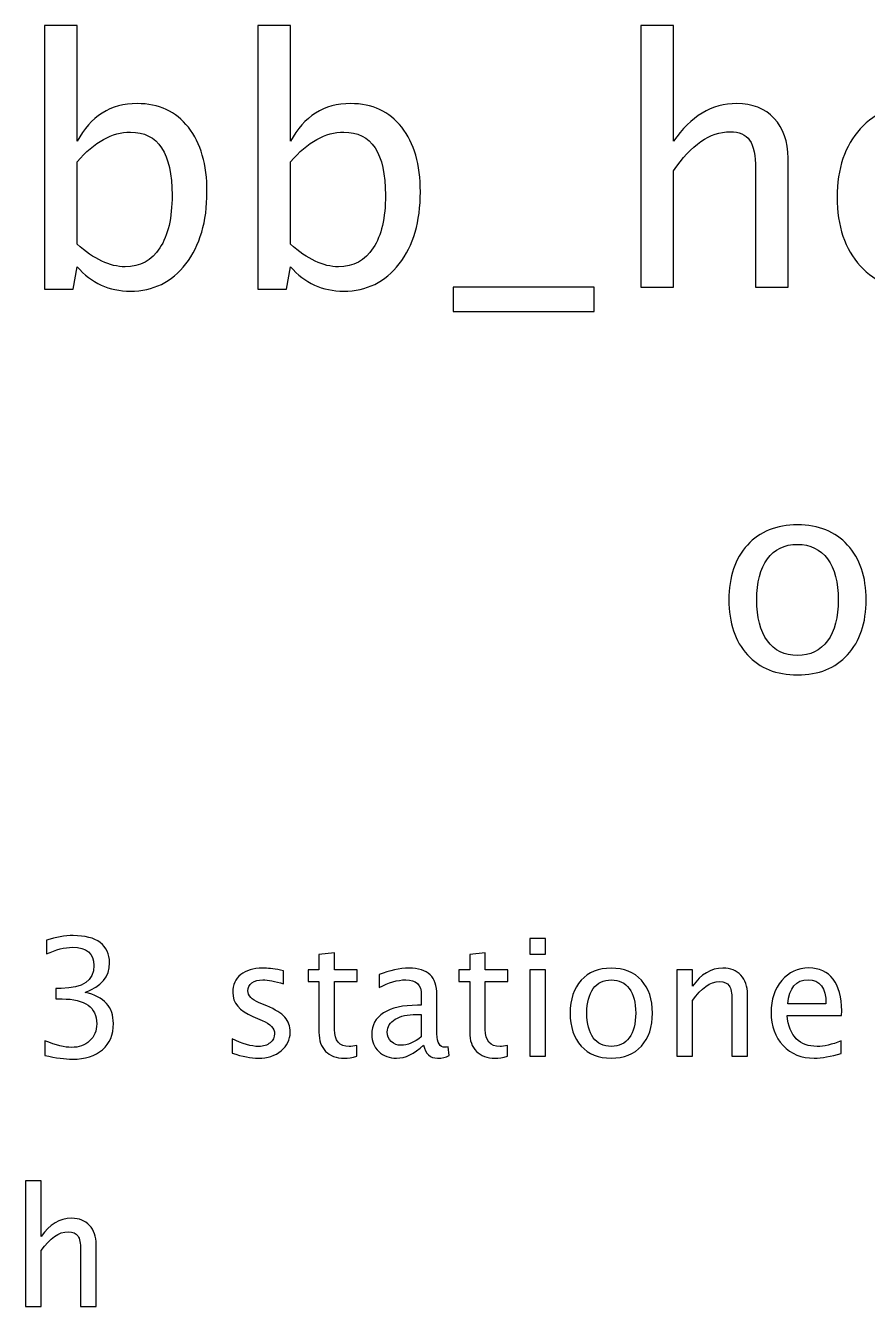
# Model space of a CAD drawing. Header units: centimetres. Extents: x -29.3 to 28.8, y -24.1 to 28.7.
# Drawn here: x -13.49 to -6.92, y 18.72 to 28.71 of the extents above; entities that cross this region are included whole.
import ezdxf

# ---------------------------------------------------------------- set-up
doc = ezdxf.new("R2010")
doc.units = ezdxf.units.CM
doc.header["$MEASUREMENT"] = 0
doc.layers.add('Layer 1', color=7, linetype='Continuous')

msp = doc.modelspace()

# ---------------------------------------------------------------- linework, layer by layer
at = {"layer": 'Layer 1'}
for points, knots in [([(-13.34421, 26.65457), (-13.34421, 26.65457), (-13.34421, 28.71037), (-13.34421, 28.71037), (-13.34421, 28.71037), (-13.34421, 28.71037), (-13.09021, 28.71037), (-13.09021, 28.71037), (-13.09021, 28.71037), (-13.09021, 28.71037), (-13.09021, 27.80771), (-13.09021, 27.80771), (-13.09021, 27.80771), (-12.98614, 28.00394), (-12.8296, 28.10183), (-12.62102, 28.10183), (-12.62102, 28.10183), (-12.45212, 28.10183), (-12.31939, 28.04054), (-12.22238, 27.91751), (-12.22238, 27.91751), (-12.12536, 27.79448), (-12.07686, 27.62647), (-12.07686, 27.41348), (-12.07686, 27.41348), (-12.07686, 27.18153), (-12.13198, 26.99411), (-12.24178, 26.85212), (-12.24178, 26.85212), (-12.35158, 26.70969), (-12.49622, 26.63869), (-12.67526, 26.63869), (-12.67526, 26.63869), (-12.8415, 26.63869), (-12.97997, 26.70219), (-13.09021, 26.82963), (-13.09021, 26.82963), (-13.09021, 26.82963), (-13.12108, 26.65457), (-13.12108, 26.65457), (-13.12108, 26.65457), (-13.12108, 26.65457), (-13.34421, 26.65457), (-13.34421, 26.65457)], [0, 0, 0, 0, 0.0833333, 0.0833333, 0.0833333, 0.0833333, 0.1666667, 0.1666667, 0.1666667, 0.1666667, 0.25, 0.25, 0.25, 0.25, 0.3333333, 0.3333333, 0.3333333, 0.3333333, 0.4166667, 0.4166667, 0.4166667, 0.4166667, 0.5, 0.5, 0.5, 0.5, 0.5833333, 0.5833333, 0.5833333, 0.5833333, 0.6666667, 0.6666667, 0.6666667, 0.6666667, 0.75, 0.75, 0.75, 0.75, 0.8333333, 0.8333333, 0.8333333, 0.8333333, 1, 1, 1, 1]), ([(-11.6791, 26.65457), (-11.6791, 26.65457), (-11.6791, 28.71037), (-11.6791, 28.71037), (-11.6791, 28.71037), (-11.6791, 28.71037), (-11.4251, 28.71037), (-11.4251, 28.71037), (-11.4251, 28.71037), (-11.4251, 28.71037), (-11.4251, 27.80771), (-11.4251, 27.80771), (-11.4251, 27.80771), (-11.32103, 28.00394), (-11.16449, 28.10183), (-10.95591, 28.10183), (-10.95591, 28.10183), (-10.78701, 28.10183), (-10.65428, 28.04054), (-10.55727, 27.91751), (-10.55727, 27.91751), (-10.46025, 27.79448), (-10.41175, 27.62647), (-10.41175, 27.41348), (-10.41175, 27.41348), (-10.41175, 27.18153), (-10.46687, 26.99411), (-10.57667, 26.85212), (-10.57667, 26.85212), (-10.68647, 26.70969), (-10.83111, 26.63869), (-11.01015, 26.63869), (-11.01015, 26.63869), (-11.17639, 26.63869), (-11.31486, 26.70219), (-11.4251, 26.82963), (-11.4251, 26.82963), (-11.4251, 26.82963), (-11.45597, 26.65457), (-11.45597, 26.65457), (-11.45597, 26.65457), (-11.45597, 26.65457), (-11.6791, 26.65457), (-11.6791, 26.65457)], [0, 0, 0, 0, 0.0833333, 0.0833333, 0.0833333, 0.0833333, 0.1666667, 0.1666667, 0.1666667, 0.1666667, 0.25, 0.25, 0.25, 0.25, 0.3333333, 0.3333333, 0.3333333, 0.3333333, 0.4166667, 0.4166667, 0.4166667, 0.4166667, 0.5, 0.5, 0.5, 0.5, 0.5833333, 0.5833333, 0.5833333, 0.5833333, 0.6666667, 0.6666667, 0.6666667, 0.6666667, 0.75, 0.75, 0.75, 0.75, 0.8333333, 0.8333333, 0.8333333, 0.8333333, 1, 1, 1, 1]), ([(-8.69108, 26.67044), (-8.69108, 26.67044), (-8.69108, 28.71037), (-8.69108, 28.71037), (-8.69108, 28.71037), (-8.69108, 28.71037), (-8.43708, 28.71037), (-8.43708, 28.71037), (-8.43708, 28.71037), (-8.43708, 28.71037), (-8.43708, 27.80771), (-8.43708, 27.80771), (-8.43708, 27.80771), (-8.30258, 28.00394), (-8.13766, 28.10183), (-7.94275, 28.10183), (-7.94275, 28.10183), (-7.82016, 28.10183), (-7.72271, 28.06347), (-7.65083, 27.9863), (-7.65083, 27.9863), (-7.57895, 27.90957), (-7.54279, 27.80594), (-7.54279, 27.6763), (-7.54279, 27.6763), (-7.54279, 27.6763), (-7.54279, 26.67044), (-7.54279, 26.67044), (-7.54279, 26.67044), (-7.54279, 26.67044), (-7.79679, 26.67044), (-7.79679, 26.67044), (-7.79679, 26.67044), (-7.79679, 26.67044), (-7.79679, 27.59339), (-7.79679, 27.59339), (-7.79679, 27.59339), (-7.79679, 27.69746), (-7.81222, 27.77155), (-7.84265, 27.81564), (-7.84265, 27.81564), (-7.87352, 27.86018), (-7.92423, 27.88223), (-7.99523, 27.88223), (-7.99523, 27.88223), (-8.15133, 27.88223), (-8.29862, 27.78037), (-8.43708, 27.57664), (-8.43708, 27.57664), (-8.43708, 27.57664), (-8.43708, 26.67044), (-8.43708, 26.67044), (-8.43708, 26.67044), (-8.43708, 26.67044), (-8.69108, 26.67044), (-8.69108, 26.67044)], [0, 0, 0, 0, 0.0666667, 0.0666667, 0.0666667, 0.0666667, 0.1333333, 0.1333333, 0.1333333, 0.1333333, 0.2, 0.2, 0.2, 0.2, 0.2666667, 0.2666667, 0.2666667, 0.2666667, 0.3333333, 0.3333333, 0.3333333, 0.3333333, 0.4, 0.4, 0.4, 0.4, 0.4666667, 0.4666667, 0.4666667, 0.4666667, 0.5333333, 0.5333333, 0.5333333, 0.5333333, 0.6, 0.6, 0.6, 0.6, 0.6666667, 0.6666667, 0.6666667, 0.6666667, 0.7333333, 0.7333333, 0.7333333, 0.7333333, 0.8, 0.8, 0.8, 0.8, 0.8666667, 0.8666667, 0.8666667, 0.8666667, 1, 1, 1, 1]), ([(-6.49063, 26.63869), (-6.69656, 26.63869), (-6.85972, 26.70439), (-6.97967, 26.8358), (-6.97967, 26.8358), (-7.10005, 26.96721), (-7.16003, 27.14581), (-7.16003, 27.37114), (-7.16003, 27.37114), (-7.16003, 27.59604), (-7.10005, 27.77419), (-6.97967, 27.90516), (-6.97967, 27.90516), (-6.85972, 28.03613), (-6.69656, 28.10183), (-6.49063, 28.10183), (-6.49063, 28.10183), (-6.2847, 28.10183), (-6.12154, 28.03613), (-6.00159, 27.90516), (-6.00159, 27.90516), (-5.88121, 27.77419), (-5.82124, 27.59604), (-5.82124, 27.37114), (-5.82124, 27.37114), (-5.82124, 27.14581), (-5.88121, 26.96721), (-6.00159, 26.8358), (-6.00159, 26.8358), (-6.12154, 26.70439), (-6.2847, 26.63869), (-6.49063, 26.63869)], [0, 0, 0, 0, 0.1111111, 0.1111111, 0.1111111, 0.1111111, 0.2222222, 0.2222222, 0.2222222, 0.2222222, 0.3333333, 0.3333333, 0.3333333, 0.3333333, 0.4444444, 0.4444444, 0.4444444, 0.4444444, 0.5555556, 0.5555556, 0.5555556, 0.5555556, 0.6666667, 0.6666667, 0.6666667, 0.6666667, 0.7777778, 0.7777778, 0.7777778, 0.7777778, 1, 1, 1, 1]), ([(-13.09021, 27.0047), (-12.95924, 26.88784), (-12.83445, 26.82919), (-12.71583, 26.82919), (-12.71583, 26.82919), (-12.59897, 26.82919), (-12.50857, 26.87814), (-12.44507, 26.97559), (-12.44507, 26.97559), (-12.38113, 27.07305), (-12.34938, 27.21019), (-12.34938, 27.38746), (-12.34938, 27.38746), (-12.34938, 27.71554), (-12.45786, 27.87958), (-12.67482, 27.87958), (-12.67482, 27.87958), (-12.81681, 27.87958), (-12.95527, 27.80286), (-13.09021, 27.64896), (-13.09021, 27.64896), (-13.09021, 27.64896), (-13.09021, 27.0047), (-13.09021, 27.0047)], [0, 0, 0, 0, 0.1428571, 0.1428571, 0.1428571, 0.1428571, 0.2857143, 0.2857143, 0.2857143, 0.2857143, 0.4285714, 0.4285714, 0.4285714, 0.4285714, 0.5714286, 0.5714286, 0.5714286, 0.5714286, 0.7142857, 0.7142857, 0.7142857, 0.7142857, 1, 1, 1, 1]), ([(-11.4251, 27.0047), (-11.29413, 26.88784), (-11.16934, 26.82919), (-11.05072, 26.82919), (-11.05072, 26.82919), (-10.93386, 26.82919), (-10.84346, 26.87814), (-10.77996, 26.97559), (-10.77996, 26.97559), (-10.71602, 27.07305), (-10.68427, 27.21019), (-10.68427, 27.38746), (-10.68427, 27.38746), (-10.68427, 27.71554), (-10.79275, 27.87958), (-11.00971, 27.87958), (-11.00971, 27.87958), (-11.1517, 27.87958), (-11.29016, 27.80286), (-11.4251, 27.64896), (-11.4251, 27.64896), (-11.4251, 27.64896), (-11.4251, 27.0047), (-11.4251, 27.0047)], [0, 0, 0, 0, 0.1428571, 0.1428571, 0.1428571, 0.1428571, 0.2857143, 0.2857143, 0.2857143, 0.2857143, 0.4285714, 0.4285714, 0.4285714, 0.4285714, 0.5714286, 0.5714286, 0.5714286, 0.5714286, 0.7142857, 0.7142857, 0.7142857, 0.7142857, 1, 1, 1, 1]), ([(-10.15687, 26.47994), (-10.15687, 26.47994), (-10.15687, 26.67044), (-10.15687, 26.67044), (-10.15687, 26.67044), (-10.15687, 26.67044), (-9.0562, 26.67044), (-9.0562, 26.67044), (-9.0562, 26.67044), (-9.0562, 26.67044), (-9.0562, 26.47994), (-9.0562, 26.47994), (-9.0562, 26.47994), (-9.0562, 26.47994), (-10.15687, 26.47994), (-10.15687, 26.47994)], [0, 0, 0, 0, 0.2, 0.2, 0.2, 0.2, 0.4, 0.4, 0.4, 0.4, 0.6, 0.6, 0.6, 0.6, 1, 1, 1, 1]), ([(-7.46899, 23.64504), (-7.63374, 23.64504), (-7.76427, 23.6976), (-7.86022, 23.80273), (-7.86022, 23.80273), (-7.95653, 23.90786), (-8.00451, 24.05074), (-8.00451, 24.231), (-8.00451, 24.231), (-8.00451, 24.41092), (-7.95653, 24.55344), (-7.86022, 24.65822), (-7.86022, 24.65822), (-7.76427, 24.76299), (-7.63374, 24.81556), (-7.46899, 24.81556), (-7.46899, 24.81556), (-7.30424, 24.81556), (-7.17372, 24.76299), (-7.07776, 24.65822), (-7.07776, 24.65822), (-6.98145, 24.55344), (-6.93347, 24.41092), (-6.93347, 24.231), (-6.93347, 24.231), (-6.93347, 24.05074), (-6.98145, 23.90786), (-7.07776, 23.80273), (-7.07776, 23.80273), (-7.17372, 23.6976), (-7.30424, 23.64504), (-7.46899, 23.64504)], [0, 0, 0, 0, 0.1111111, 0.1111111, 0.1111111, 0.1111111, 0.2222222, 0.2222222, 0.2222222, 0.2222222, 0.3333333, 0.3333333, 0.3333333, 0.3333333, 0.4444444, 0.4444444, 0.4444444, 0.4444444, 0.5555556, 0.5555556, 0.5555556, 0.5555556, 0.6666667, 0.6666667, 0.6666667, 0.6666667, 0.7777778, 0.7777778, 0.7777778, 0.7777778, 1, 1, 1, 1]), ([(-7.46935, 23.79744), (-7.3688, 23.79744), (-7.29049, 23.83519), (-7.23475, 23.91103), (-7.23475, 23.91103), (-7.17936, 23.98653), (-7.15149, 24.09342), (-7.15149, 24.231), (-7.15149, 24.231), (-7.15149, 24.36824), (-7.17936, 24.47477), (-7.23475, 24.55027), (-7.23475, 24.55027), (-7.29049, 24.62541), (-7.3688, 24.66316), (-7.46935, 24.66316), (-7.46935, 24.66316), (-7.57024, 24.66316), (-7.64856, 24.62541), (-7.70359, 24.55027), (-7.70359, 24.55027), (-7.75898, 24.47477), (-7.78649, 24.36824), (-7.78649, 24.231), (-7.78649, 24.231), (-7.78649, 24.09342), (-7.75898, 23.98653), (-7.70359, 23.91103), (-7.70359, 23.91103), (-7.64856, 23.83519), (-7.57024, 23.79744), (-7.46935, 23.79744)], [0, 0, 0, 0, 0.1111111, 0.1111111, 0.1111111, 0.1111111, 0.2222222, 0.2222222, 0.2222222, 0.2222222, 0.3333333, 0.3333333, 0.3333333, 0.3333333, 0.4444444, 0.4444444, 0.4444444, 0.4444444, 0.5555556, 0.5555556, 0.5555556, 0.5555556, 0.6666667, 0.6666667, 0.6666667, 0.6666667, 0.7777778, 0.7777778, 0.7777778, 0.7777778, 1, 1, 1, 1]), ([(-13.3415, 20.67679), (-13.3415, 20.67679), (-13.3415, 20.79109), (-13.3415, 20.79109), (-13.3415, 20.79109), (-13.25429, 20.75638), (-13.18592, 20.73902), (-13.13576, 20.73902), (-13.13576, 20.73902), (-13.0767, 20.73902), (-13.02908, 20.75595), (-12.99246, 20.79003), (-12.99246, 20.79003), (-12.95584, 20.82411), (-12.93764, 20.86856), (-12.93764, 20.92317), (-12.93764, 20.92317), (-12.93764, 21.05271), (-13.02781, 21.11748), (-13.20815, 21.11748), (-13.20815, 21.11748), (-13.20815, 21.11748), (-13.25641, 21.11748), (-13.25641, 21.11748), (-13.25641, 21.11748), (-13.25641, 21.11748), (-13.25641, 21.1994), (-13.25641, 21.1994), (-13.25641, 21.1994), (-13.25641, 21.1994), (-13.21365, 21.20003), (-13.21365, 21.20003), (-13.21365, 21.20003), (-13.04411, 21.20003), (-12.95923, 21.25972), (-12.95923, 21.37931), (-12.95923, 21.37931), (-12.95923, 21.47308), (-13.01553, 21.52007), (-13.12793, 21.52007), (-13.12793, 21.52007), (-13.18825, 21.52007), (-13.25514, 21.50271), (-13.3288, 21.468), (-13.3288, 21.468), (-13.3288, 21.468), (-13.3288, 21.57468), (-13.3288, 21.57468), (-13.3288, 21.57468), (-13.25662, 21.59923), (-13.18698, 21.61151), (-13.1201, 21.61151), (-13.1201, 21.61151), (-13.02908, 21.61151), (-12.95902, 21.59331), (-12.91033, 21.5569), (-12.91033, 21.5569), (-12.86165, 21.52071), (-12.83731, 21.468), (-12.83731, 21.399), (-12.83731, 21.399), (-12.83731, 21.29126), (-12.90102, 21.21442), (-13.02866, 21.1687), (-13.02866, 21.1687), (-12.8807, 21.1342), (-12.80683, 21.05313), (-12.80683, 20.92508), (-12.80683, 20.92508), (-12.80683, 20.83872), (-12.8354, 20.77077), (-12.89234, 20.72145), (-12.89234, 20.72145), (-12.94928, 20.67213), (-13.0276, 20.64758), (-13.12708, 20.64758), (-13.12708, 20.64758), (-13.18381, 20.64758), (-13.25514, 20.65732), (-13.3415, 20.67679)], [0, 0, 0, 0, 0.047619, 0.047619, 0.047619, 0.047619, 0.0952381, 0.0952381, 0.0952381, 0.0952381, 0.1428571, 0.1428571, 0.1428571, 0.1428571, 0.1904762, 0.1904762, 0.1904762, 0.1904762, 0.2380952, 0.2380952, 0.2380952, 0.2380952, 0.2857143, 0.2857143, 0.2857143, 0.2857143, 0.3333333, 0.3333333, 0.3333333, 0.3333333, 0.3809524, 0.3809524, 0.3809524, 0.3809524, 0.4285714, 0.4285714, 0.4285714, 0.4285714, 0.4761905, 0.4761905, 0.4761905, 0.4761905, 0.5238095, 0.5238095, 0.5238095, 0.5238095, 0.5714286, 0.5714286, 0.5714286, 0.5714286, 0.6190476, 0.6190476, 0.6190476, 0.6190476, 0.6666667, 0.6666667, 0.6666667, 0.6666667, 0.7142857, 0.7142857, 0.7142857, 0.7142857, 0.7619048, 0.7619048, 0.7619048, 0.7619048, 0.8095238, 0.8095238, 0.8095238, 0.8095238, 0.8571429, 0.8571429, 0.8571429, 0.8571429, 0.9047619, 0.9047619, 0.9047619, 0.9047619, 1, 1, 1, 1]), ([(-9.55715, 21.46673), (-9.55715, 21.46673), (-9.55715, 21.58865), (-9.55715, 21.58865), (-9.55715, 21.58865), (-9.55715, 21.58865), (-9.43523, 21.58865), (-9.43523, 21.58865), (-9.43523, 21.58865), (-9.43523, 21.58865), (-9.43523, 21.46673), (-9.43523, 21.46673), (-9.43523, 21.46673), (-9.43523, 21.46673), (-9.55715, 21.46673), (-9.55715, 21.46673)], [0, 0, 0, 0, 0.2, 0.2, 0.2, 0.2, 0.4, 0.4, 0.4, 0.4, 0.6, 0.6, 0.6, 0.6, 1, 1, 1, 1]), ([(-10.90737, 20.67065), (-10.94505, 20.66028), (-10.97785, 20.6552), (-11.00558, 20.6552), (-11.00558, 20.6552), (-11.06781, 20.6552), (-11.11628, 20.67298), (-11.151, 20.70854), (-11.151, 20.70854), (-11.18592, 20.7441), (-11.20328, 20.79342), (-11.20328, 20.85671), (-11.20328, 20.85671), (-11.20328, 20.85671), (-11.20328, 21.2521), (-11.20328, 21.2521), (-11.20328, 21.2521), (-11.20328, 21.2521), (-11.28752, 21.2521), (-11.28752, 21.2521), (-11.28752, 21.2521), (-11.28752, 21.2521), (-11.28752, 21.34354), (-11.28752, 21.34354), (-11.28752, 21.34354), (-11.28752, 21.34354), (-11.20328, 21.34354), (-11.20328, 21.34354), (-11.20328, 21.34354), (-11.20328, 21.34354), (-11.20328, 21.46525), (-11.20328, 21.46525), (-11.20328, 21.46525), (-11.20328, 21.46525), (-11.08136, 21.47689), (-11.08136, 21.47689), (-11.08136, 21.47689), (-11.08136, 21.47689), (-11.08136, 21.34354), (-11.08136, 21.34354), (-11.08136, 21.34354), (-11.08136, 21.34354), (-10.90483, 21.34354), (-10.90483, 21.34354), (-10.90483, 21.34354), (-10.90483, 21.34354), (-10.90483, 21.2521), (-10.90483, 21.2521), (-10.90483, 21.2521), (-10.90483, 21.2521), (-11.08136, 21.2521), (-11.08136, 21.2521), (-11.08136, 21.2521), (-11.08136, 21.2521), (-11.08136, 20.87872), (-11.08136, 20.87872), (-11.08136, 20.87872), (-11.08136, 20.79067), (-11.04305, 20.74664), (-10.96664, 20.74664), (-10.96664, 20.74664), (-10.95034, 20.74664), (-10.93065, 20.74939), (-10.90737, 20.75468), (-10.90737, 20.75468), (-10.90737, 20.75468), (-10.90737, 20.67065), (-10.90737, 20.67065)], [0, 0, 0, 0, 0.0555556, 0.0555556, 0.0555556, 0.0555556, 0.1111111, 0.1111111, 0.1111111, 0.1111111, 0.1666667, 0.1666667, 0.1666667, 0.1666667, 0.2222222, 0.2222222, 0.2222222, 0.2222222, 0.2777778, 0.2777778, 0.2777778, 0.2777778, 0.3333333, 0.3333333, 0.3333333, 0.3333333, 0.3888889, 0.3888889, 0.3888889, 0.3888889, 0.4444444, 0.4444444, 0.4444444, 0.4444444, 0.5, 0.5, 0.5, 0.5, 0.5555556, 0.5555556, 0.5555556, 0.5555556, 0.6111111, 0.6111111, 0.6111111, 0.6111111, 0.6666667, 0.6666667, 0.6666667, 0.6666667, 0.7222222, 0.7222222, 0.7222222, 0.7222222, 0.7777778, 0.7777778, 0.7777778, 0.7777778, 0.8333333, 0.8333333, 0.8333333, 0.8333333, 0.8888889, 0.8888889, 0.8888889, 0.8888889, 1, 1, 1, 1]), ([(-9.73114, 20.67065), (-9.76882, 20.66028), (-9.80162, 20.6552), (-9.82935, 20.6552), (-9.82935, 20.6552), (-9.89158, 20.6552), (-9.94005, 20.67298), (-9.97477, 20.70854), (-9.97477, 20.70854), (-10.00969, 20.7441), (-10.02705, 20.79342), (-10.02705, 20.85671), (-10.02705, 20.85671), (-10.02705, 20.85671), (-10.02705, 21.2521), (-10.02705, 21.2521), (-10.02705, 21.2521), (-10.02705, 21.2521), (-10.11129, 21.2521), (-10.11129, 21.2521), (-10.11129, 21.2521), (-10.11129, 21.2521), (-10.11129, 21.34354), (-10.11129, 21.34354), (-10.11129, 21.34354), (-10.11129, 21.34354), (-10.02705, 21.34354), (-10.02705, 21.34354), (-10.02705, 21.34354), (-10.02705, 21.34354), (-10.02705, 21.46525), (-10.02705, 21.46525), (-10.02705, 21.46525), (-10.02705, 21.46525), (-9.90513, 21.47689), (-9.90513, 21.47689), (-9.90513, 21.47689), (-9.90513, 21.47689), (-9.90513, 21.34354), (-9.90513, 21.34354), (-9.90513, 21.34354), (-9.90513, 21.34354), (-9.7286, 21.34354), (-9.7286, 21.34354), (-9.7286, 21.34354), (-9.7286, 21.34354), (-9.7286, 21.2521), (-9.7286, 21.2521), (-9.7286, 21.2521), (-9.7286, 21.2521), (-9.90513, 21.2521), (-9.90513, 21.2521), (-9.90513, 21.2521), (-9.90513, 21.2521), (-9.90513, 20.87872), (-9.90513, 20.87872), (-9.90513, 20.87872), (-9.90513, 20.79067), (-9.86682, 20.74664), (-9.79041, 20.74664), (-9.79041, 20.74664), (-9.77411, 20.74664), (-9.75442, 20.74939), (-9.73114, 20.75468), (-9.73114, 20.75468), (-9.73114, 20.75468), (-9.73114, 20.67065), (-9.73114, 20.67065)], [0, 0, 0, 0, 0.0555556, 0.0555556, 0.0555556, 0.0555556, 0.1111111, 0.1111111, 0.1111111, 0.1111111, 0.1666667, 0.1666667, 0.1666667, 0.1666667, 0.2222222, 0.2222222, 0.2222222, 0.2222222, 0.2777778, 0.2777778, 0.2777778, 0.2777778, 0.3333333, 0.3333333, 0.3333333, 0.3333333, 0.3888889, 0.3888889, 0.3888889, 0.3888889, 0.4444444, 0.4444444, 0.4444444, 0.4444444, 0.5, 0.5, 0.5, 0.5, 0.5555556, 0.5555556, 0.5555556, 0.5555556, 0.6111111, 0.6111111, 0.6111111, 0.6111111, 0.6666667, 0.6666667, 0.6666667, 0.6666667, 0.7222222, 0.7222222, 0.7222222, 0.7222222, 0.7777778, 0.7777778, 0.7777778, 0.7777778, 0.8333333, 0.8333333, 0.8333333, 0.8333333, 0.8888889, 0.8888889, 0.8888889, 0.8888889, 1, 1, 1, 1]), ([(-11.87998, 20.69457), (-11.87998, 20.69457), (-11.87998, 20.80633), (-11.87998, 20.80633), (-11.87998, 20.80633), (-11.80018, 20.76654), (-11.73097, 20.74664), (-11.67191, 20.74664), (-11.67191, 20.74664), (-11.63677, 20.74664), (-11.60756, 20.75617), (-11.58449, 20.77522), (-11.58449, 20.77522), (-11.56142, 20.79405), (-11.54978, 20.81776), (-11.54978, 20.84634), (-11.54978, 20.84634), (-11.54978, 20.88803), (-11.58216, 20.92254), (-11.64693, 20.94984), (-11.64693, 20.94984), (-11.64693, 20.94984), (-11.71827, 20.98011), (-11.71827, 20.98011), (-11.71827, 20.98011), (-11.82346, 21.02371), (-11.87617, 21.08679), (-11.87617, 21.1687), (-11.87617, 21.1687), (-11.87617, 21.22734), (-11.85543, 21.27348), (-11.81394, 21.30713), (-11.81394, 21.30713), (-11.77245, 21.34079), (-11.71551, 21.35751), (-11.64334, 21.35751), (-11.64334, 21.35751), (-11.60587, 21.35751), (-11.5593, 21.35243), (-11.50406, 21.34206), (-11.50406, 21.34206), (-11.50406, 21.34206), (-11.47866, 21.33719), (-11.47866, 21.33719), (-11.47866, 21.33719), (-11.47866, 21.33719), (-11.47866, 21.23559), (-11.47866, 21.23559), (-11.47866, 21.23559), (-11.5466, 21.25591), (-11.60079, 21.26607), (-11.64122, 21.26607), (-11.64122, 21.26607), (-11.67678, 21.26607), (-11.70493, 21.25824), (-11.72631, 21.24279), (-11.72631, 21.24279), (-11.74748, 21.22734), (-11.75806, 21.20659), (-11.75806, 21.18056), (-11.75806, 21.18056), (-11.75806, 21.14394), (-11.72843, 21.11282), (-11.66895, 21.08764), (-11.66895, 21.08764), (-11.66895, 21.08764), (-11.61032, 21.06287), (-11.61032, 21.06287), (-11.61032, 21.06287), (-11.54385, 21.03493), (-11.49686, 21.0053), (-11.46935, 20.97418), (-11.46935, 20.97418), (-11.44162, 20.94307), (-11.42786, 20.90412), (-11.42786, 20.85755), (-11.42786, 20.85755), (-11.42786, 20.7985), (-11.45114, 20.75003), (-11.49792, 20.71214), (-11.49792, 20.71214), (-11.54449, 20.67425), (-11.60418, 20.6552), (-11.67678, 20.6552), (-11.67678, 20.6552), (-11.73266, 20.6552), (-11.80018, 20.66832), (-11.87998, 20.69457)], [0, 0, 0, 0, 0.0434783, 0.0434783, 0.0434783, 0.0434783, 0.0869565, 0.0869565, 0.0869565, 0.0869565, 0.1304348, 0.1304348, 0.1304348, 0.1304348, 0.173913, 0.173913, 0.173913, 0.173913, 0.2173913, 0.2173913, 0.2173913, 0.2173913, 0.2608696, 0.2608696, 0.2608696, 0.2608696, 0.3043478, 0.3043478, 0.3043478, 0.3043478, 0.3478261, 0.3478261, 0.3478261, 0.3478261, 0.3913043, 0.3913043, 0.3913043, 0.3913043, 0.4347826, 0.4347826, 0.4347826, 0.4347826, 0.4782609, 0.4782609, 0.4782609, 0.4782609, 0.5217391, 0.5217391, 0.5217391, 0.5217391, 0.5652174, 0.5652174, 0.5652174, 0.5652174, 0.6086957, 0.6086957, 0.6086957, 0.6086957, 0.6521739, 0.6521739, 0.6521739, 0.6521739, 0.6956522, 0.6956522, 0.6956522, 0.6956522, 0.7391304, 0.7391304, 0.7391304, 0.7391304, 0.7826087, 0.7826087, 0.7826087, 0.7826087, 0.826087, 0.826087, 0.826087, 0.826087, 0.8695652, 0.8695652, 0.8695652, 0.8695652, 0.9130435, 0.9130435, 0.9130435, 0.9130435, 1, 1, 1, 1]), ([(-10.38646, 20.75617), (-10.45969, 20.68886), (-10.53018, 20.6552), (-10.59791, 20.6552), (-10.59791, 20.6552), (-10.65358, 20.6552), (-10.69994, 20.67256), (-10.73655, 20.70748), (-10.73655, 20.70748), (-10.77338, 20.74241), (-10.7918, 20.78643), (-10.7918, 20.83956), (-10.7918, 20.83956), (-10.7918, 20.91301), (-10.7609, 20.96953), (-10.69909, 21.0089), (-10.69909, 21.0089), (-10.63728, 21.04827), (-10.54859, 21.06795), (-10.43302, 21.06795), (-10.43302, 21.06795), (-10.43302, 21.06795), (-10.40445, 21.06795), (-10.40445, 21.06795), (-10.40445, 21.06795), (-10.40445, 21.06795), (-10.40445, 21.14902), (-10.40445, 21.14902), (-10.40445, 21.14902), (-10.40445, 21.22712), (-10.44509, 21.26607), (-10.52658, 21.26607), (-10.52658, 21.26607), (-10.58966, 21.26607), (-10.65866, 21.24617), (-10.73338, 21.20638), (-10.73338, 21.20638), (-10.73338, 21.20638), (-10.73338, 21.30671), (-10.73338, 21.30671), (-10.73338, 21.30671), (-10.65125, 21.34058), (-10.57378, 21.35751), (-10.50118, 21.35751), (-10.50118, 21.35751), (-10.42646, 21.35751), (-10.37122, 21.34058), (-10.33587, 21.3065), (-10.33587, 21.3065), (-10.30031, 21.27242), (-10.28253, 21.21993), (-10.28253, 21.14902), (-10.28253, 21.14902), (-10.28253, 21.14902), (-10.28253, 20.84485), (-10.28253, 20.84485), (-10.28253, 20.84485), (-10.28253, 20.77522), (-10.26115, 20.74029), (-10.21818, 20.74029), (-10.21818, 20.74029), (-10.21289, 20.74029), (-10.20506, 20.74114), (-10.19469, 20.74283), (-10.19469, 20.74283), (-10.19469, 20.74283), (-10.18601, 20.6751), (-10.18601, 20.6751), (-10.18601, 20.6751), (-10.21374, 20.66176), (-10.24422, 20.6552), (-10.27766, 20.6552), (-10.27766, 20.6552), (-10.3346, 20.6552), (-10.37079, 20.68886), (-10.38646, 20.75617)], [0, 0, 0, 0, 0.05, 0.05, 0.05, 0.05, 0.1, 0.1, 0.1, 0.1, 0.15, 0.15, 0.15, 0.15, 0.2, 0.2, 0.2, 0.2, 0.25, 0.25, 0.25, 0.25, 0.3, 0.3, 0.3, 0.3, 0.35, 0.35, 0.35, 0.35, 0.4, 0.4, 0.4, 0.4, 0.45, 0.45, 0.45, 0.45, 0.5, 0.5, 0.5, 0.5, 0.55, 0.55, 0.55, 0.55, 0.6, 0.6, 0.6, 0.6, 0.65, 0.65, 0.65, 0.65, 0.7, 0.7, 0.7, 0.7, 0.75, 0.75, 0.75, 0.75, 0.8, 0.8, 0.8, 0.8, 0.85, 0.85, 0.85, 0.85, 0.9, 0.9, 0.9, 0.9, 1, 1, 1, 1]), ([(-9.55715, 20.67044), (-9.55715, 20.67044), (-9.55715, 21.34354), (-9.55715, 21.34354), (-9.55715, 21.34354), (-9.55715, 21.34354), (-9.43523, 21.34354), (-9.43523, 21.34354), (-9.43523, 21.34354), (-9.43523, 21.34354), (-9.43523, 20.67044), (-9.43523, 20.67044), (-9.43523, 20.67044), (-9.43523, 20.67044), (-9.55715, 20.67044), (-9.55715, 20.67044)], [0, 0, 0, 0, 0.2, 0.2, 0.2, 0.2, 0.4, 0.4, 0.4, 0.4, 0.6, 0.6, 0.6, 0.6, 1, 1, 1, 1]), ([(-8.92215, 20.6552), (-9.021, 20.6552), (-9.09931, 20.68674), (-9.15689, 20.74982), (-9.15689, 20.74982), (-9.21467, 20.81289), (-9.24346, 20.89862), (-9.24346, 21.00678), (-9.24346, 21.00678), (-9.24346, 21.11473), (-9.21467, 21.20024), (-9.15689, 21.26311), (-9.15689, 21.26311), (-9.09931, 21.32597), (-9.021, 21.35751), (-8.92215, 21.35751), (-8.92215, 21.35751), (-8.8233, 21.35751), (-8.74498, 21.32597), (-8.68741, 21.26311), (-8.68741, 21.26311), (-8.62963, 21.20024), (-8.60084, 21.11473), (-8.60084, 21.00678), (-8.60084, 21.00678), (-8.60084, 20.89862), (-8.62963, 20.81289), (-8.68741, 20.74982), (-8.68741, 20.74982), (-8.74498, 20.68674), (-8.8233, 20.6552), (-8.92215, 20.6552)], [0, 0, 0, 0, 0.1111111, 0.1111111, 0.1111111, 0.1111111, 0.2222222, 0.2222222, 0.2222222, 0.2222222, 0.3333333, 0.3333333, 0.3333333, 0.3333333, 0.4444444, 0.4444444, 0.4444444, 0.4444444, 0.5555556, 0.5555556, 0.5555556, 0.5555556, 0.6666667, 0.6666667, 0.6666667, 0.6666667, 0.7777778, 0.7777778, 0.7777778, 0.7777778, 1, 1, 1, 1]), ([(-8.40992, 20.67044), (-8.40992, 20.67044), (-8.40992, 21.34354), (-8.40992, 21.34354), (-8.40992, 21.34354), (-8.40992, 21.34354), (-8.288, 21.34354), (-8.288, 21.34354), (-8.288, 21.34354), (-8.288, 21.34354), (-8.288, 21.21633), (-8.288, 21.21633), (-8.288, 21.21633), (-8.22344, 21.31052), (-8.14428, 21.35751), (-8.05072, 21.35751), (-8.05072, 21.35751), (-7.99188, 21.35751), (-7.9451, 21.3391), (-7.9106, 21.30205), (-7.9106, 21.30205), (-7.8761, 21.26522), (-7.85874, 21.21548), (-7.85874, 21.15325), (-7.85874, 21.15325), (-7.85874, 21.15325), (-7.85874, 20.67044), (-7.85874, 20.67044), (-7.85874, 20.67044), (-7.85874, 20.67044), (-7.98066, 20.67044), (-7.98066, 20.67044), (-7.98066, 20.67044), (-7.98066, 20.67044), (-7.98066, 21.11346), (-7.98066, 21.11346), (-7.98066, 21.11346), (-7.98066, 21.16341), (-7.98807, 21.19897), (-8.00267, 21.22014), (-8.00267, 21.22014), (-8.01749, 21.24152), (-8.04183, 21.2521), (-8.07591, 21.2521), (-8.07591, 21.2521), (-8.15084, 21.2521), (-8.22154, 21.20321), (-8.288, 21.10542), (-8.288, 21.10542), (-8.288, 21.10542), (-8.288, 20.67044), (-8.288, 20.67044), (-8.288, 20.67044), (-8.288, 20.67044), (-8.40992, 20.67044), (-8.40992, 20.67044)], [0, 0, 0, 0, 0.0666667, 0.0666667, 0.0666667, 0.0666667, 0.1333333, 0.1333333, 0.1333333, 0.1333333, 0.2, 0.2, 0.2, 0.2, 0.2666667, 0.2666667, 0.2666667, 0.2666667, 0.3333333, 0.3333333, 0.3333333, 0.3333333, 0.4, 0.4, 0.4, 0.4, 0.4666667, 0.4666667, 0.4666667, 0.4666667, 0.5333333, 0.5333333, 0.5333333, 0.5333333, 0.6, 0.6, 0.6, 0.6, 0.6666667, 0.6666667, 0.6666667, 0.6666667, 0.7333333, 0.7333333, 0.7333333, 0.7333333, 0.8, 0.8, 0.8, 0.8, 0.8666667, 0.8666667, 0.8666667, 0.8666667, 1, 1, 1, 1]), ([(-7.12764, 20.69203), (-7.20955, 20.66748), (-7.27962, 20.6552), (-7.33804, 20.6552), (-7.33804, 20.6552), (-7.43773, 20.6552), (-7.5188, 20.68822), (-7.58124, 20.75405), (-7.58124, 20.75405), (-7.64368, 20.81988), (-7.67501, 20.90518), (-7.67501, 21.01017), (-7.67501, 21.01017), (-7.67501, 21.11198), (-7.64749, 21.19559), (-7.59225, 21.26099), (-7.59225, 21.26099), (-7.537, 21.32618), (-7.46631, 21.35878), (-7.38016, 21.35878), (-7.38016, 21.35878), (-7.29867, 21.35878), (-7.23559, 21.32978), (-7.19114, 21.27179), (-7.19114, 21.27179), (-7.14669, 21.21379), (-7.12446, 21.13166), (-7.12446, 21.02519), (-7.12446, 21.02519), (-7.12446, 21.02519), (-7.1251, 20.98794), (-7.1251, 20.98794), (-7.1251, 20.98794), (-7.1251, 20.98794), (-7.55055, 20.98794), (-7.55055, 20.98794), (-7.55055, 20.98794), (-7.53277, 20.82707), (-7.45424, 20.74664), (-7.31518, 20.74664), (-7.31518, 20.74664), (-7.26416, 20.74664), (-7.20172, 20.76103), (-7.12764, 20.78982), (-7.12764, 20.78982), (-7.12764, 20.78982), (-7.12764, 20.69203), (-7.12764, 20.69203)], [0, 0, 0, 0, 0.0769231, 0.0769231, 0.0769231, 0.0769231, 0.1538462, 0.1538462, 0.1538462, 0.1538462, 0.2307692, 0.2307692, 0.2307692, 0.2307692, 0.3076923, 0.3076923, 0.3076923, 0.3076923, 0.3846154, 0.3846154, 0.3846154, 0.3846154, 0.4615385, 0.4615385, 0.4615385, 0.4615385, 0.5384615, 0.5384615, 0.5384615, 0.5384615, 0.6153846, 0.6153846, 0.6153846, 0.6153846, 0.6923077, 0.6923077, 0.6923077, 0.6923077, 0.7692308, 0.7692308, 0.7692308, 0.7692308, 0.8461538, 0.8461538, 0.8461538, 0.8461538, 1, 1, 1, 1]), ([(-8.92236, 20.74664), (-8.86204, 20.74664), (-8.81505, 20.76929), (-8.7816, 20.8148), (-8.7816, 20.8148), (-8.74837, 20.86009), (-8.73165, 20.92423), (-8.73165, 21.00678), (-8.73165, 21.00678), (-8.73165, 21.08912), (-8.74837, 21.15304), (-8.7816, 21.19834), (-8.7816, 21.19834), (-8.81505, 21.24342), (-8.86204, 21.26607), (-8.92236, 21.26607), (-8.92236, 21.26607), (-8.9829, 21.26607), (-9.02989, 21.24342), (-9.06291, 21.19834), (-9.06291, 21.19834), (-9.09614, 21.15304), (-9.11265, 21.08912), (-9.11265, 21.00678), (-9.11265, 21.00678), (-9.11265, 20.92423), (-9.09614, 20.86009), (-9.06291, 20.8148), (-9.06291, 20.8148), (-9.02989, 20.76929), (-8.9829, 20.74664), (-8.92236, 20.74664)], [0, 0, 0, 0, 0.1111111, 0.1111111, 0.1111111, 0.1111111, 0.2222222, 0.2222222, 0.2222222, 0.2222222, 0.3333333, 0.3333333, 0.3333333, 0.3333333, 0.4444444, 0.4444444, 0.4444444, 0.4444444, 0.5555556, 0.5555556, 0.5555556, 0.5555556, 0.6666667, 0.6666667, 0.6666667, 0.6666667, 0.7777778, 0.7777778, 0.7777778, 0.7777778, 1, 1, 1, 1]), ([(-7.5442, 21.07938), (-7.5442, 21.07938), (-7.24702, 21.07938), (-7.24702, 21.07938), (-7.24702, 21.07938), (-7.24702, 21.20469), (-7.2938, 21.26734), (-7.38714, 21.26734), (-7.38714, 21.26734), (-7.48112, 21.26734), (-7.5334, 21.20469), (-7.5442, 21.07938)], [0, 0, 0, 0, 0.25, 0.25, 0.25, 0.25, 0.5, 0.5, 0.5, 0.5, 1, 1, 1, 1]), ([(-10.40445, 20.82263), (-10.40445, 20.82263), (-10.40445, 20.99556), (-10.40445, 20.99556), (-10.40445, 20.99556), (-10.40445, 20.99556), (-10.44361, 20.99683), (-10.44361, 20.99683), (-10.44361, 20.99683), (-10.51134, 20.99683), (-10.56595, 20.98434), (-10.60765, 20.95937), (-10.60765, 20.95937), (-10.64914, 20.93418), (-10.66988, 20.90095), (-10.66988, 20.85946), (-10.66988, 20.85946), (-10.66988, 20.83046), (-10.65951, 20.80591), (-10.63898, 20.7858), (-10.63898, 20.7858), (-10.61823, 20.76569), (-10.59304, 20.75553), (-10.5632, 20.75553), (-10.5632, 20.75553), (-10.5124, 20.75553), (-10.45948, 20.77797), (-10.40445, 20.82263)], [0, 0, 0, 0, 0.125, 0.125, 0.125, 0.125, 0.25, 0.25, 0.25, 0.25, 0.375, 0.375, 0.375, 0.375, 0.5, 0.5, 0.5, 0.5, 0.625, 0.625, 0.625, 0.625, 0.75, 0.75, 0.75, 0.75, 1, 1, 1, 1]), ([(-13.49219, 18.71887), (-13.49219, 18.71887), (-13.49219, 19.69804), (-13.49219, 19.69804), (-13.49219, 19.69804), (-13.49219, 19.69804), (-13.37027, 19.69804), (-13.37027, 19.69804), (-13.37027, 19.69804), (-13.37027, 19.69804), (-13.37027, 19.26476), (-13.37027, 19.26476), (-13.37027, 19.26476), (-13.30571, 19.35895), (-13.22655, 19.40594), (-13.13299, 19.40594), (-13.13299, 19.40594), (-13.07415, 19.40594), (-13.02737, 19.38753), (-12.99287, 19.35048), (-12.99287, 19.35048), (-12.95837, 19.31365), (-12.94101, 19.26391), (-12.94101, 19.20168), (-12.94101, 19.20168), (-12.94101, 19.20168), (-12.94101, 18.71887), (-12.94101, 18.71887), (-12.94101, 18.71887), (-12.94101, 18.71887), (-13.06293, 18.71887), (-13.06293, 18.71887), (-13.06293, 18.71887), (-13.06293, 18.71887), (-13.06293, 19.16189), (-13.06293, 19.16189), (-13.06293, 19.16189), (-13.06293, 19.21184), (-13.07034, 19.2474), (-13.08494, 19.26857), (-13.08494, 19.26857), (-13.09976, 19.28995), (-13.1241, 19.30053), (-13.15818, 19.30053), (-13.15818, 19.30053), (-13.23311, 19.30053), (-13.30381, 19.25164), (-13.37027, 19.15385), (-13.37027, 19.15385), (-13.37027, 19.15385), (-13.37027, 18.71887), (-13.37027, 18.71887), (-13.37027, 18.71887), (-13.37027, 18.71887), (-13.49219, 18.71887), (-13.49219, 18.71887)], [0, 0, 0, 0, 0.0666667, 0.0666667, 0.0666667, 0.0666667, 0.1333333, 0.1333333, 0.1333333, 0.1333333, 0.2, 0.2, 0.2, 0.2, 0.2666667, 0.2666667, 0.2666667, 0.2666667, 0.3333333, 0.3333333, 0.3333333, 0.3333333, 0.4, 0.4, 0.4, 0.4, 0.4666667, 0.4666667, 0.4666667, 0.4666667, 0.5333333, 0.5333333, 0.5333333, 0.5333333, 0.6, 0.6, 0.6, 0.6, 0.6666667, 0.6666667, 0.6666667, 0.6666667, 0.7333333, 0.7333333, 0.7333333, 0.7333333, 0.8, 0.8, 0.8, 0.8, 0.8666667, 0.8666667, 0.8666667, 0.8666667, 1, 1, 1, 1])]:
    msp.add_open_spline(points, degree=3, knots=knots, dxfattribs=at)

doc.saveas('drawing.dxf')
